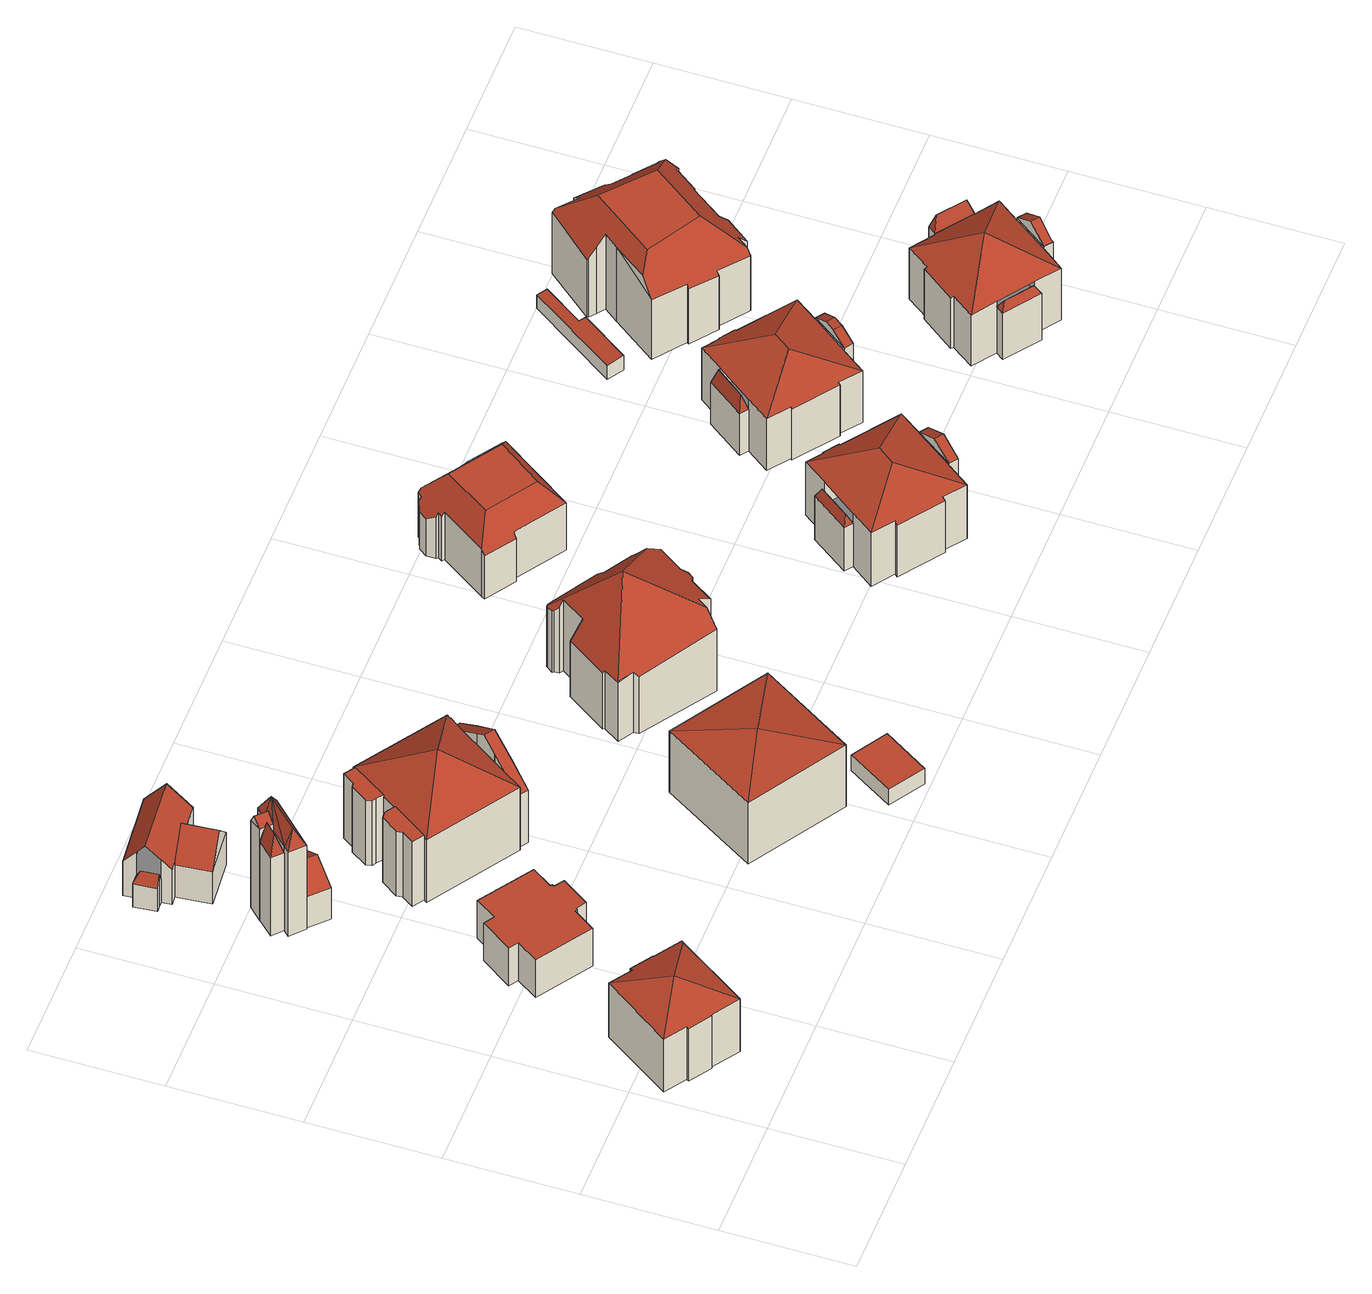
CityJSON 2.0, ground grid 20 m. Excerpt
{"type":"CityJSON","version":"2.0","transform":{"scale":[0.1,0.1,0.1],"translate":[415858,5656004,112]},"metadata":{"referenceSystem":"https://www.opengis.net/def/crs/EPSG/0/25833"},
"CityObjects":{
"building1":{"type":"Building","attributes":{"Dachtyp_tdc":"tdcTentRoof","Gemeindeschluessel":14612000,"Dachneigung":24.25,"QualitaetDacherkennung":80,"Geometrietyp2DReferenz":"3000","measuredHeight":13.79,"function":"31001_9998","roofType":"3500"},"geometry":[{"type":"Solid","lod":"2","boundaries":[[[[0,1,2,3]],[[1,4,5,2]],[[4,6,7,5]],[[6,8,9,7]],[[8,10,11,9]],[[10,12,13,11]],[[12,14,15,13]],[[14,16,17,15]],[[16,18,19,17]],[[18,20,21,19]],[[20,22,23,21]],[[22,24,25,23]],[[24,0,3,25]],[[10,8,6,4,1,0,24,26]],[[12,10,26]],[[22,20,18,16,14,12,26]],[[24,22,26]],[[3,2,5,7,9,11,13,15,17,19,21,23,25]]]],"semantics":{"surfaces":[{"type":"WallSurface"},{"type":"RoofSurface"},{"type":"GroundSurface"}],"values":[[0,0,0,0,0,0,0,0,0,0,0,0,0,1,1,1,1,2]]}}]},
"building2":{"type":"Building","attributes":{"Dachtyp_tdc":"tdcPolyFlatRoof","Gemeindeschluessel":14612000,"Dachneigung":0,"QualitaetDacherkennung":70,"Geometrietyp2DReferenz":"3000","measuredHeight":7.64,"function":"31001_9998","roofType":"1000"},"geometry":[{"type":"Solid","lod":"2","boundaries":[[[[27,28,29,30]],[[28,31,32,29]],[[31,33,34,32]],[[33,35,36,34]],[[35,37,38,36]],[[37,39,40,38]],[[39,41,42,40]],[[41,43,44,42]],[[43,45,46,44]],[[45,47,48,46]],[[47,49,50,48]],[[49,51,52,50]],[[51,53,54,52]],[[53,55,56,54]],[[55,57,58,56]],[[57,27,30,58]],[[57,55,53,51,49,47,45,43,41,39,37,35,33,31,28,27]],[[30,29,32,34,36,38,40,42,44,46,48,50,52,54,56,58]]]],"semantics":{"surfaces":[{"type":"WallSurface"},{"type":"RoofSurface"},{"type":"GroundSurface"}],"values":[[0,0,0,0,0,0,0,0,0,0,0,0,0,0,0,0,1,2]]}}]},
"building3":{"type":"Building","attributes":{"Dachtyp_tdc":"tdcFreeFormRoof","Gemeindeschluessel":14612000,"Dachneigung":73.4,"QualitaetDacherkennung":16,"Geometrietyp2DReferenz":"3000","measuredHeight":19.22,"function":"31001_9998","roofType":"5000"},"geometry":[{"type":"Solid","lod":"2","boundaries":[[[[59,60,61,62]],[[60,63,64,61]],[[63,65,66,64]],[[65,59,62,66]],[[67,68,65,63]],[[67,63,60]],[[68,67,60,59]],[[68,59,65]],[[62,61,64,66]]]],"semantics":{"surfaces":[{"type":"WallSurface"},{"type":"RoofSurface"},{"type":"GroundSurface"}],"values":[[0,0,0,0,1,0,1,1,2]]}}]},
"building4":{"type":"Building","attributes":{"Dachtyp_tdc":"tdcGableRoof","Gemeindeschluessel":14612000,"Dachneigung":61.26,"QualitaetDacherkennung":19,"Geometrietyp2DReferenz":"3000","measuredHeight":19.61,"function":"31001_9998","roofType":"3100"},"geometry":[{"type":"Solid","lod":"2","boundaries":[[[[69,70,71,72]],[[70,73,74,71]],[[73,75,76,74]],[[75,69,72,76]],[[73,70,77]],[[69,75,78]],[[70,69,78,77]],[[75,73,77,78]],[[72,71,74,76]]]],"semantics":{"surfaces":[{"type":"WallSurface"},{"type":"RoofSurface"},{"type":"GroundSurface"}],"values":[[0,0,0,0,0,0,1,1,2]]}}]},
"building5":{"type":"Building","attributes":{"Dachtyp_tdc":"tdcFreeFormRoof","Gemeindeschluessel":14612000,"Dachneigung":63.85,"QualitaetDacherkennung":7,"Geometrietyp2DReferenz":"3000","measuredHeight":19.94,"function":"31001_9998","roofType":"5000"},"geometry":[{"type":"Solid","lod":"2","boundaries":[[[[79,80,81,82]],[[80,83,66,81]],[[83,84,64,66]],[[84,85,86,64]],[[85,87,88,86]],[[87,89,90,88]],[[89,79,82,90]],[[91,89,87]],[[85,91,87]],[[84,91,85]],[[83,91,84]],[[83,92,91]],[[92,83,80]],[[92,80,79]],[[91,92,79,89]],[[82,81,66,64,86,88,90]]]],"semantics":{"surfaces":[{"type":"WallSurface"},{"type":"RoofSurface"},{"type":"GroundSurface"}],"values":[[0,0,0,0,0,0,0,1,1,1,1,1,1,1,1,2]]}}]},
"building6":{"type":"Building","attributes":{"Dachtyp_tdc":"tdcFreeFormRoof","Gemeindeschluessel":14612000,"Dachneigung":36.55,"QualitaetDacherkennung":3,"Geometrietyp2DReferenz":"3000","measuredHeight":9.17,"function":"31001_9998","roofType":"5000"},"geometry":[{"type":"Solid","lod":"2","boundaries":[[[[93,94,95,96]],[[94,97,98,95]],[[97,99,100,98]],[[99,101,102,100]],[[101,93,96,102]],[[101,103,104,93]],[[99,97,94,104,103]],[[94,93,104]],[[101,99,103]],[[96,95,98,100,102]]]],"semantics":{"surfaces":[{"type":"WallSurface"},{"type":"RoofSurface"},{"type":"GroundSurface"}],"values":[[0,0,0,0,0,1,1,0,0,2]]}}]},
"building7":{"type":"Building","attributes":{"Gemeindeschluessel":14612000,"Geometrietyp2DReferenz":"3000","function":"31001_9998","roofType":"9999"},"children":["building7-1","building7-2","building7-3"]},
"building7-1":{"type":"BuildingPart","attributes":{"Dachtyp_tdc":"tdcGableRoof","Dachneigung":48.93,"QualitaetDacherkennung":73,"Geometrietyp2DReferenz":"3000","measuredHeight":10.89,"roofType":"3100"},"parents":["building7"],"geometry":[{"type":"MultiSurface","lod":"2","boundaries":[[[105,106,107,108]],[[106,109,110,107]],[[109,111,112,110]],[[113,114,115,116,106]],[[109,116,115,117,111]],[[105,113,106]],[[106,116,109]],[[107,110,112,108]]],"semantics":{"surfaces":[{"type":"WallSurface"},{"type":"RoofSurface"},{"type":"GroundSurface"}],"values":[0,0,0,1,1,0,0,2]}}]},
"building7-2":{"type":"BuildingPart","attributes":{"Dachtyp_tdc":"tdcFreeFormRoof","Dachneigung":66.71,"QualitaetDacherkennung":18,"Geometrietyp2DReferenz":"3000","measuredHeight":6.61,"roofType":"5000"},"parents":["building7"],"geometry":[{"type":"MultiSurface","lod":"2","boundaries":[[[118,119,120,121]],[[119,122,123,120]],[[122,124,125,123]],[[124,126,127,125]],[[124,122,119,128]],[[119,118,129,126,128]],[[126,124,128]],[[121,120,123,125,127,130]]],"semantics":{"surfaces":[{"type":"WallSurface"},{"type":"RoofSurface"},{"type":"GroundSurface"}],"values":[0,0,0,0,1,1,1,2]}}]},
"building7-3":{"type":"BuildingPart","attributes":{"Dachtyp_tdc":"tdcGableRoof","Dachneigung":45.71,"QualitaetDacherkennung":52,"Geometrietyp2DReferenz":"3000","measuredHeight":10.87,"roofType":"3100"},"parents":["building7"],"geometry":[{"type":"MultiSurface","lod":"2","boundaries":[[[131,112,111]],[[131,132,133,112]],[[132,134,121,133]],[[134,118,121]],[[135,127,126]],[[135,136,137,127]],[[136,138,139,137]],[[138,140,141,139]],[[140,142,143,141]],[[142,144,108,143]],[[144,113,105,108]],[[140,138,136,135,145]],[[145,134,132,131,117,114,144,142,140]],[[112,133,121,130,127,137,139,141,143,108]]],"semantics":{"surfaces":[{"type":"WallSurface"},{"type":"RoofSurface"},{"type":"GroundSurface"}],"values":[0,0,0,0,0,0,0,0,0,0,0,1,1,2]}}]},
"building8":{"type":"Building","attributes":{"Gemeindeschluessel":14612000,"Geometrietyp2DReferenz":"3000","function":"31001_9998","roofType":"9999"},"children":["building8-1","building8-2","building8-3","building8-4"]},
"building8-1":{"type":"BuildingPart","attributes":{"Dachtyp_tdc":"tdcPolyFlatRoof","Dachneigung":0,"QualitaetDacherkennung":38,"Geometrietyp2DReferenz":"3000","measuredHeight":13.13,"roofType":"1000"},"parents":["building8"],"geometry":[{"type":"MultiSurface","lod":"2","boundaries":[[[146,147,148,149,150]],[[147,151,152,148]],[[151,153,154,152]],[[153,155,156,154]],[[155,157,158,156]],[[157,159,160,158]],[[159,161,162,163,160]],[[161,159,157,155,153,151,147,146]],[[149,148,152,154,156,158,160,163]]],"semantics":{"surfaces":[{"type":"WallSurface"},{"type":"RoofSurface"},{"type":"GroundSurface"}],"values":[0,0,0,0,0,0,0,1,2]}}]},
"building8-2":{"type":"BuildingPart","attributes":{"Dachtyp_tdc":"tdcTentRoof","Dachneigung":35.95,"QualitaetDacherkennung":52,"Geometrietyp2DReferenz":"3000","measuredHeight":18.56,"roofType":"3500"},"parents":["building8"],"geometry":[{"type":"MultiSurface","lod":"2","boundaries":[[[162,164,165,163]],[[166,167,168,169]],[[167,170,171,168]],[[170,172,173,171]],[[172,174,175,176,173]],[[177,178,179,180,181]],[[178,182,183,179]],[[182,150,149,183]],[[170,167,184]],[[178,177,185,186,187,174,172,170,184]],[[182,178,184]],[[167,166,164,162,150,182,184]],[[163,165,169,168,171,173,176,188,180,179,183,149]]],"semantics":{"surfaces":[{"type":"WallSurface"},{"type":"RoofSurface"},{"type":"GroundSurface"}],"values":[0,0,0,0,0,0,0,0,1,1,1,1,2]}}]},
"building8-3":{"type":"BuildingPart","attributes":{"Dachtyp_tdc":"tdcGableRoof","Dachneigung":35.24,"QualitaetDacherkennung":44,"Geometrietyp2DReferenz":"3000","measuredHeight":16.15,"roofType":"3100"},"parents":["building8"],"geometry":[{"type":"MultiSurface","lod":"2","boundaries":[[[175,189,190,176]],[[189,191,192,190]],[[191,193,194,192]],[[193,195,196,194]],[[195,197,198,196]],[[197,199,200,198]],[[199,181,180,200]],[[195,193,191,189,175,187,201]],[[201,185,181,199,197,195]],[[180,188,176,190,192,194,196,198,200]]],"semantics":{"surfaces":[{"type":"WallSurface"},{"type":"RoofSurface"},{"type":"GroundSurface"}],"values":[0,0,0,0,0,0,0,1,1,2]}}]},
"building8-4":{"type":"BuildingPart","attributes":{"Dachtyp_tdc":"tdcPolyFlatRoof","Dachneigung":0,"QualitaetDacherkennung":34,"Geometrietyp2DReferenz":"3000","measuredHeight":13.15,"roofType":"1000"},"parents":["building8"],"geometry":[{"type":"MultiSurface","lod":"2","boundaries":[[[202,203,204,165]],[[203,205,206,204]],[[205,207,208,206]],[[207,209,210,208]],[[209,211,212,210]],[[211,213,214,212]],[[213,215,166,169,214]],[[202,165,164]],[[215,213,211,209,207,205,203,202]],[[204,206,208,210,212,214,169,165]]],"semantics":{"surfaces":[{"type":"WallSurface"},{"type":"RoofSurface"},{"type":"GroundSurface"}],"values":[0,0,0,0,0,0,0,0,1,2]}}]},
"building9":{"type":"Building","attributes":{"Dachtyp_tdc":"tdcTentRoof","Gemeindeschluessel":14612000,"Dachneigung":12.66,"QualitaetDacherkennung":60,"Geometrietyp2DReferenz":"3000","measuredHeight":14.26,"function":"31001_9998","roofType":"3500"},"geometry":[{"type":"Solid","lod":"2","boundaries":[[[[216,217,218,219]],[[217,220,221,218]],[[220,222,223,221]],[[222,216,219,223]],[[217,216,224]],[[220,217,224]],[[222,220,224]],[[216,222,224]],[[219,218,221,223]]]],"semantics":{"surfaces":[{"type":"WallSurface"},{"type":"RoofSurface"},{"type":"GroundSurface"}],"values":[[0,0,0,0,1,1,1,1,2]]}}]},
"building10":{"type":"Building","attributes":{"Dachtyp_tdc":"tdcPolyFlatRoof","Gemeindeschluessel":14612000,"Dachneigung":0,"QualitaetDacherkennung":72,"Geometrietyp2DReferenz":"3000","measuredHeight":3.04,"function":"31001_9998","roofType":"1000"},"geometry":[{"type":"Solid","lod":"2","boundaries":[[[[225,226,227,228]],[[226,229,230,227]],[[229,231,232,230]],[[231,225,228,232]],[[231,229,226,225]],[[228,227,230,232]]]],"semantics":{"surfaces":[{"type":"WallSurface"},{"type":"RoofSurface"},{"type":"GroundSurface"}],"values":[[0,0,0,0,1,2]]}}]},
"building11":{"type":"Building","attributes":{"Dachtyp_tdc":"tdcFreeFormRoof","Gemeindeschluessel":14612000,"Dachneigung":48.57,"QualitaetDacherkennung":20,"Geometrietyp2DReferenz":"3000","measuredHeight":22.17,"function":"31001_9998","roofType":"5000"},"geometry":[{"type":"Solid","lod":"2","boundaries":[[[[233,234,235,236]],[[234,237,238,235]],[[237,239,240,238]],[[239,241,242,240]],[[241,243,244,242]],[[243,245,246,244]],[[245,247,248,246]],[[247,249,250,248]],[[249,251,252,250]],[[251,253,254,252]],[[253,255,256,254]],[[255,257,258,256]],[[257,259,260,258]],[[259,261,262,260]],[[261,263,264,262]],[[263,265,266,264]],[[265,267,268,266]],[[267,269,270,268]],[[269,271,272,270]],[[271,273,274,272]],[[273,275,276,274]],[[275,277,278,276]],[[277,279,280,278]],[[279,281,282,280]],[[283,237,234,233,284,285,281,279,277,275,273,271,286]],[[283,287,249,247,245,243,241,239,237]],[[253,251,287,283,288,263,261,259,257,255]],[[265,288,283,286,269,267]],[[265,263,288]],[[271,269,286]],[[251,249,287]],[[282,289,290,236,235,238,240,242,244,246,248,250,252,254,256,258,260,262,264,266,268,270,272,274,276,278,280]],[[281,285,289,282]],[[285,284,290,289]],[[284,233,236,290]]]],"semantics":{"surfaces":[{"type":"WallSurface"},{"type":"RoofSurface"},{"type":"GroundSurface"}],"values":[[0,0,0,0,0,0,0,0,0,0,0,0,0,0,0,0,0,0,0,0,0,0,0,0,1,1,1,1,0,0,0,2,0,0,0]]}}]},
"building12":{"type":"Building","attributes":{"Dachtyp_tdc":"tdcCutTentRoof","Gemeindeschluessel":14612000,"Dachneigung":0.275,"QualitaetDacherkennung":70,"Geometrietyp2DReferenz":"3000","measuredHeight":13.13,"function":"31001_9998","roofType":"9999"},"geometry":[{"type":"Solid","lod":"2","boundaries":[[[[291,292,293,294]],[[292,295,296,293]],[[295,297,298,296]],[[297,299,300,298]],[[299,301,302,300]],[[303,304,305,306,307,308,309,310,311,312]],[[313,303,312,314]],[[295,292,291,315,313,314,316]],[[310,317,318,319,320,321,322,301,299,297,295,316,311]],[[316,314,312,311]],[[302,323,324,325,326,327,328,329,330,331,332,333,334,335,336,337,338,294,293,296,298,300]],[[301,322,323,302]],[[322,321,324,323]],[[321,320,325,324]],[[320,319,326,325]],[[319,318,327,326]],[[318,317,328,327]],[[317,310,329,328]],[[310,309,330,329]],[[309,308,331,330]],[[308,307,332,331]],[[307,306,333,332]],[[306,305,334,333]],[[305,304,335,334]],[[304,303,336,335]],[[303,313,337,336]],[[313,315,338,337]],[[315,291,294,338]]]],"semantics":{"surfaces":[{"type":"WallSurface"},{"type":"RoofSurface"},{"type":"GroundSurface"}],"values":[[0,0,0,0,0,1,1,1,1,1,2,0,0,0,0,0,0,0,0,0,0,0,0,0,0,0,0,0]]}}]},
"building13":{"type":"Building","attributes":{"Gemeindeschluessel":14612000,"Geometrietyp2DReferenz":"3000","function":"31001_9998","roofType":"9999"},"children":["building13-1","building13-2","building13-3"]},
"building13-1":{"type":"BuildingPart","attributes":{"Dachtyp_tdc":"tdcGableRoof","Dachneigung":25.41,"QualitaetDacherkennung":57,"Geometrietyp2DReferenz":"3000","measuredHeight":12.93,"roofType":"3100"},"parents":["building13"],"geometry":[{"type":"MultiSurface","lod":"2","boundaries":[[[339,340,341,342,343]],[[340,344,345,341]],[[344,346,347,348,345]],[[344,340,349]],[[339,346,350]],[[340,339,350,349]],[[346,344,349,350]],[[342,341,345,348]]],"semantics":{"surfaces":[{"type":"WallSurface"},{"type":"RoofSurface"},{"type":"GroundSurface"}],"values":[0,0,0,0,0,1,1,2]}}]},
"building13-2":{"type":"BuildingPart","attributes":{"Dachtyp_tdc":"tdcFreeFormRoof","Dachneigung":24.99,"QualitaetDacherkennung":48,"Geometrietyp2DReferenz":"3000","measuredHeight":14.52,"roofType":"5000"},"parents":["building13"],"geometry":[{"type":"MultiSurface","lod":"2","boundaries":[[[351,352,353,354,355]],[[352,356,357,353]],[[356,358,359,357]],[[358,360,361,359]],[[360,362,363,361]],[[362,364,365,363]],[[364,366,367,365]],[[366,343,342,367]],[[347,368,369,348]],[[368,370,371,369]],[[370,372,373,371]],[[372,374,375,373]],[[374,376,377,375]],[[376,378,379,377]],[[378,380,381,379]],[[380,382,381]],[[378,376,374,372,370,368,383]],[[368,347,343,366,364,384,383]],[[364,362,360,358,356,352,384]],[[352,351,380,378,383,384]],[[354,353,357,359,361,363,365,367,342,348,369,371,373,375,377,379,381]]],"semantics":{"surfaces":[{"type":"WallSurface"},{"type":"RoofSurface"},{"type":"GroundSurface"}],"values":[0,0,0,0,0,0,0,0,0,0,0,0,0,0,0,0,1,1,1,1,2]}}]},
"building13-3":{"type":"BuildingPart","attributes":{"Dachtyp_tdc":"tdcFreeFormRoof","Dachneigung":66.11,"QualitaetDacherkennung":20,"Geometrietyp2DReferenz":"3000","measuredHeight":10.53,"roofType":"5000"},"parents":["building13"],"geometry":[{"type":"MultiSurface","lod":"2","boundaries":[[[382,385,386,381]],[[385,387,388,386]],[[387,355,354,388]],[[389,355,387]],[[390,389,387,385]],[[390,385,382]],[[389,390,382,355]],[[386,388,354,381]]],"semantics":{"surfaces":[{"type":"WallSurface"},{"type":"RoofSurface"},{"type":"GroundSurface"}],"values":[0,0,0,1,1,1,1,2]}}]},
"building14":{"type":"Building","attributes":{"Gemeindeschluessel":14612000,"Geometrietyp2DReferenz":"3000","function":"31001_9998","roofType":"9999"},"children":["building14-1","building14-2","building14-3"]},
"building14-1":{"type":"BuildingPart","attributes":{"Dachtyp_tdc":"tdcCutGableRoof","Dachneigung":21.86,"QualitaetDacherkennung":66,"Geometrietyp2DReferenz":"3000","measuredHeight":12.23,"roofType":"9999"},"parents":["building14"],"geometry":[{"type":"MultiSurface","lod":"2","boundaries":[[[391,392,393,394,395]],[[392,396,397,393]],[[396,398,399,400,397]],[[392,391,401,402]],[[396,392,402,403]],[[398,396,403,404]],[[391,398,404,401]],[[403,402,401,404]],[[394,393,397,400]]],"semantics":{"surfaces":[{"type":"WallSurface"},{"type":"RoofSurface"},{"type":"GroundSurface"}],"values":[0,0,0,1,0,1,0,1,2]}}]},
"building14-2":{"type":"BuildingPart","attributes":{"Dachtyp_tdc":"tdcFreeFormRoof","Dachneigung":24.66,"QualitaetDacherkennung":50,"Geometrietyp2DReferenz":"3000","measuredHeight":14.12,"roofType":"5000"},"parents":["building14"],"geometry":[{"type":"MultiSurface","lod":"2","boundaries":[[[405,406,407,408]],[[406,409,410,407]],[[409,395,394,410]],[[399,411,412,400]],[[411,413,414,412]],[[413,415,416,414]],[[415,417,418,416]],[[417,419,420,418]],[[419,421,422,420]],[[421,423,424,422]],[[423,425,424]],[[426,427,428]],[[426,429,430,427]],[[429,431,432,430]],[[431,433,434,432]],[[433,405,408,434]],[[429,426,423,421,435,436]],[[421,419,417,415,413,411,435]],[[411,399,395,409,436,435]],[[409,406,405,433,431,429,436]],[[408,407,410,394,400,412,414,416,418,420,422,424,427,430,432,434]]],"semantics":{"surfaces":[{"type":"WallSurface"},{"type":"RoofSurface"},{"type":"GroundSurface"}],"values":[0,0,0,0,0,0,0,0,0,0,0,0,0,0,0,0,1,1,1,1,2]}}]},
"building14-3":{"type":"BuildingPart","attributes":{"Dachtyp_tdc":"tdcFreeFormRoof","Dachneigung":74.97,"QualitaetDacherkennung":22,"Geometrietyp2DReferenz":"3000","measuredHeight":11.16,"roofType":"5000"},"parents":["building14"],"geometry":[{"type":"MultiSurface","lod":"2","boundaries":[[[425,437,438,424]],[[437,439,440,438]],[[439,428,427,440]],[[441,428,439]],[[442,437,425]],[[441,442,425,428]],[[424,438,440,427]],[[442,441,439,437]]],"semantics":{"surfaces":[{"type":"WallSurface"},{"type":"RoofSurface"},{"type":"GroundSurface"}],"values":[0,0,0,1,1,1,2,1]}}]},
"building15":{"type":"Building","attributes":{"Dachtyp_tdc":"tdcPolyFlatRoof","Gemeindeschluessel":14612000,"Dachneigung":4.07,"QualitaetDacherkennung":71,"Geometrietyp2DReferenz":"3000","measuredHeight":2.88,"function":"31001_9998","roofType":"2100"},"geometry":[{"type":"Solid","lod":"2","boundaries":[[[[443,444,445,446]],[[444,447,448,445]],[[447,449,450,448]],[[449,451,452,450]],[[451,453,454,452]],[[453,443,446,454]],[[453,451,449,447,444,443]],[[446,445,448,450,452,454]]]],"semantics":{"surfaces":[{"type":"WallSurface"},{"type":"RoofSurface"},{"type":"GroundSurface"}],"values":[[0,0,0,0,0,0,1,2]]}}]},
"building16":{"type":"Building","attributes":{"Gemeindeschluessel":14612000,"Geometrietyp2DReferenz":"3000","function":"31001_9998","roofType":"9999"},"children":["building16-1","building16-2","building16-3","building16-4"]},
"building16-1":{"type":"BuildingPart","attributes":{"Dachtyp_tdc":"tdcFreeFormRoof","Dachneigung":73.81,"QualitaetDacherkennung":10,"Geometrietyp2DReferenz":"3000","measuredHeight":13.15,"roofType":"5000"},"parents":["building16"],"geometry":[{"type":"MultiSurface","lod":"2","boundaries":[[[455,456,457,458]],[[456,459,460,457]],[[459,461,462,460]],[[461,463,464,465,462]],[[466,455,458,467,468]],[[469,463,461,459]],[[459,456,455,470,469]],[[470,455,466]],[[469,470,466,463]],[[458,457,460,462,465,467]]],"semantics":{"surfaces":[{"type":"WallSurface"},{"type":"RoofSurface"},{"type":"GroundSurface"}],"values":[0,0,0,0,0,1,1,1,1,2]}}]},
"building16-2":{"type":"BuildingPart","attributes":{"Dachtyp_tdc":"tdcTentRoof","Dachneigung":35.22,"QualitaetDacherkennung":62,"Geometrietyp2DReferenz":"3000","measuredHeight":15.55,"roofType":"3500"},"parents":["building16"],"geometry":[{"type":"MultiSurface","lod":"2","boundaries":[[[471,472,473]],[[471,474,475,472]],[[474,476,477,475]],[[476,478,479,477]],[[478,480,481,479]],[[480,482,483,481]],[[482,484,485,483]],[[484,486,487,485]],[[486,468,467,487]],[[464,488,462,465]],[[488,489,490,462]],[[489,491,492,490]],[[493,494,495,496]],[[494,497,498,495]],[[497,499,498]],[[484,482,480,478,476,474,500]],[[489,488,464,468,486,484,500]],[[494,493,501,491,489,500]],[[474,471,497,494,500]],[[472,475,477,479,481,483,485,487,467,465,462,490,492,502,496,495,498]]],"semantics":{"surfaces":[{"type":"WallSurface"},{"type":"RoofSurface"},{"type":"GroundSurface"}],"values":[0,0,0,0,0,0,0,0,0,0,0,0,0,0,0,1,1,1,1,2]}}]},
"building16-3":{"type":"BuildingPart","attributes":{"Dachtyp_tdc":"tdcFreeFormRoof","Dachneigung":62.45,"QualitaetDacherkennung":19,"Geometrietyp2DReferenz":"3000","measuredHeight":10.81,"roofType":"5000"},"parents":["building16"],"geometry":[{"type":"MultiSurface","lod":"2","boundaries":[[[503,473,472,504]],[[499,505,506,498]],[[505,507,508,506]],[[507,503,504,508]],[[499,473,509,510]],[[473,503,509]],[[503,507,510,509]],[[507,505,499,510]],[[504,472,498,506,508]]],"semantics":{"surfaces":[{"type":"WallSurface"},{"type":"RoofSurface"},{"type":"GroundSurface"}],"values":[0,0,0,0,1,1,1,1,2]}}]},
"building16-4":{"type":"BuildingPart","attributes":{"Dachtyp_tdc":"tdcGableRoof","Dachneigung":34.89,"QualitaetDacherkennung":71,"Geometrietyp2DReferenz":"3000","measuredHeight":13.29,"roofType":"3100"},"parents":["building16"],"geometry":[{"type":"MultiSurface","lod":"2","boundaries":[[[511,512,513,514]],[[512,515,516,513]],[[515,517,518,516]],[[517,519,493,496,518]],[[520,511,514,492,491]],[[521,522,523,524,511]],[[525,526,527,523,522,528]],[[519,525,528,529]],[[529,528,522,521,520]],[[515,527,526,517]],[[512,524,523,527,515]],[[517,526,525,519]],[[511,524,512]],[[520,521,511]],[[514,513,516,518,496,502,492]]],"semantics":{"surfaces":[{"type":"WallSurface"},{"type":"RoofSurface"},{"type":"GroundSurface"}],"values":[0,0,0,0,0,1,1,0,0,0,0,0,0,0,2]}}]},
"building17":{"type":"Building","attributes":{"Dachtyp_tdc":"tdcFreeFormRoof","Gemeindeschluessel":14612000,"Dachneigung":48.76,"QualitaetDacherkennung":43,"Geometrietyp2DReferenz":"3000","measuredHeight":17.76,"function":"31001_9998","roofType":"5000"},"geometry":[{"type":"Solid","lod":"2","boundaries":[[[[530,531,532,533]],[[531,534,535,532]],[[534,536,537,535]],[[536,538,539,537]],[[538,540,541,539]],[[540,542,543,541]],[[542,544,545,543]],[[544,546,547,545]],[[546,548,549,547]],[[548,550,551,549]],[[550,552,553,551]],[[552,554,555,553]],[[554,556,557,555]],[[556,558,559,557]],[[558,560,561,559]],[[560,562,563,561]],[[562,564,565,563]],[[564,566,567,565]],[[566,568,569,567]],[[568,570,571,569]],[[570,572,573,571]],[[572,574,575,573]],[[574,576,577,575]],[[576,578,579,577]],[[578,580,581,579]],[[580,582,583,581]],[[582,584,585,583]],[[584,586,587,585]],[[586,530,533,587]],[[588,589,570,568,566,564,562,560,590,591]],[[592,586,584,582,580,578,576,574,572,589,588,593]],[[540,538,536,534,531,530,592,593,594,595,546,544,542]],[[552,550,548,595,594,591,590,558,556,554]],[[594,593,588,591]],[[548,546,595]],[[572,570,589]],[[530,586,592]],[[560,558,590]],[[533,532,535,537,539,541,543,545,547,549,551,553,555,557,559,561,563,565,567,569,571,573,575,577,579,581,583,585,587]]]],"semantics":{"surfaces":[{"type":"WallSurface"},{"type":"RoofSurface"},{"type":"GroundSurface"}],"values":[[0,0,0,0,0,0,0,0,0,0,0,0,0,0,0,0,0,0,0,0,0,0,0,0,0,0,0,0,0,1,1,1,1,1,0,0,0,0,2]]}}]}
},
"vertices":[
[109,233,129],[113,238,126],[113,238,20],[109,233,20],[145,216,126],[145,216,20],[145,215,126],[145,215,20],[184,189,126],[184,189,20],[180,185,128],[180,185,20],[109,78,127],[109,78,20],[68,106,126],[68,106,20],[67,104,126],[67,104,20],[35,126,125],[35,126,20],[36,129,127],[36,129,20],[4,151,127],[4,151,20],[75,256,129],[75,256,20],[92,167,158],
[191,320,96],[110,374,96],[110,374,20],[191,320,20],[132,407,96],[132,407,20],[118,416,96],[118,416,20],[151,464,96],[151,464,20],[166,454,96],[166,454,20],[187,486,96],[187,486,20],[267,432,96],[267,432,20],[246,401,96],[246,401,20],[249,399,96],[249,399,20],[247,396,96],[247,396,20],[261,386,96],[261,386,20],[233,344,96],[233,344,20],[218,353,96],[218,353,20],[216,351,96],[216,351,20],[213,353,96],[213,353,20],
[109,757,164],[132,781,164],[132,781,6],[109,757,6],[147,767,164],[147,767,6],[124,743,164],[124,743,6],[140,774,198],[123,757,198],
[151,801,180],[166,787,180],[166,787,5],[151,801,5],[147,767,189],[147,767,5],[132,781,189],[132,781,5],[158,778,201],[143,793,201],
[137,715,176],[116,734,176],[116,734,6],[137,715,6],[124,743,176],[147,767,176],[166,787,176],[166,787,6],[180,801,176],[180,801,6],[201,781,176],[201,781,6],[180,781,206],[136,735,205],
[137,715,71],[201,781,61],[201,781,8],[137,715,8],[208,788,54],[208,788,8],[235,762,54],[235,762,8],[164,689,71],[164,689,8],[192,719,99],[166,744,99],
[207,912,72],[212,858,72],[212,858,7],[207,912,7],[137,851,72],[137,851,7],[132,904,72],[132,904,7],[207,912,73],[203,911,77],[170,908,116],[175,854,116],[136,905,77],
[116,918,53],[108,918,73],[108,918,7],[116,918,7],[99,917,53],[99,917,7],[96,952,53],[96,952,7],[113,953,53],[113,953,7],[105,944,73],[114,940,53],[114,940,7],
[132,904,77],[118,903,77],[118,903,7],[116,918,94],[113,953,99],[111,972,76],[111,972,7],[229,983,76],[229,983,7],[232,951,116],[232,951,7],[236,914,77],[236,914,7],[207,912,77],[114,940,116],
[236,580,143],[219,591,143],[219,591,12],[236,580,12],[236,580,139],[231,609,143],[231,609,12],[230,618,143],[230,618,12],[248,644,143],[248,644,12],[257,645,143],[257,645,12],[263,642,143],[263,642,12],[273,635,143],[273,635,139],[273,635,12],
[288,657,139],[288,657,12],[323,710,139],[326,714,139],[326,714,12],[323,710,12],[459,625,139],[459,625,12],[455,620,139],[455,620,12],[455,619,139],[455,619,118],[455,619,12],[369,491,139],[366,487,139],[366,487,12],[369,491,12],[369,491,118],[233,575,139],[233,575,12],[345,599,197],[385,515,139],[412,555,139],[438,595,139],[412,555,12],
[469,610,118],[469,610,12],[449,579,145],[449,579,12],[427,546,172],[427,546,12],[426,545,173],[426,545,12],[405,513,146],[405,513,12],[383,481,118],[383,481,12],[412,555,173],
[288,657,143],[278,664,143],[278,664,12],[272,668,143],[272,668,12],[270,676,143],[270,676,12],[287,702,143],[287,702,12],[295,703,143],[295,703,12],[307,721,143],[307,721,12],[323,710,143],
[531,329,140],[677,238,140],[677,238,17],[531,329,17],[586,93,141],[586,93,17],[441,183,141],[441,183,17],[559,211,160],
[665,7,43],[612,40,43],[612,40,12],[665,7,12],[655,110,43],[655,110,12],[709,77,43],[709,77,12],
[683,552,143],[689,561,142],[689,561,20],[683,552,20],[690,563,143],[690,563,20],[702,565,134],[702,565,20],[706,562,135],[706,562,20],[772,518,140],[772,518,20],[762,504,159],[762,504,20],[801,478,162],[801,478,20],[796,472,171],[796,472,20],[832,448,153],[832,448,20],[807,411,153],[807,411,20],[809,400,147],[809,400,20],[803,391,147],[803,391,20],[791,388,153],[791,388,20],[768,353,153],[768,353,20],[749,365,170],[749,365,20],[725,329,145],[725,329,20],[616,403,135],[616,403,20],[615,411,142],[615,411,20],[593,425,138],[593,425,20],[609,450,137],[609,450,20],[607,452,133],[607,452,20],[649,514,133],[649,514,20],[666,502,164],[666,502,20],[691,539,163],[691,539,20],[700,456,242],[684,550,145],[685,542,153],[594,425,140],[811,461,172],[737,348,170],[685,542,20],[684,550,20],
[823,654,108],[779,684,108],[779,684,21],[823,654,21],[782,689,116],[782,689,21],[829,759,117],[829,759,21],[825,762,111],[825,762,21],[830,769,111],[830,769,21],[979,724,118],[981,728,112],[945,753,112],[932,762,112],[928,764,112],[926,760,118],[913,768,118],[860,804,118],[867,767,153],[942,716,153],[901,609,116],[895,648,152],[827,659,116],[821,697,152],[856,807,112],[851,800,111],[848,803,106],[836,798,96],[827,785,96],[827,771,105],[827,771,21],[827,785,21],[836,798,21],[848,803,21],[851,800,21],[856,807,21],[860,804,21],[913,768,21],[926,760,21],[928,764,21],[932,762,21],[945,753,21],[981,728,21],[979,724,21],[901,609,21],[827,659,21],
[1173,194,130],[1185,185,130],[1185,185,19],[1173,194,19],[1173,194,127],[1143,127,131],[1143,127,19],[1131,136,131],[1131,136,127],[1131,136,19],[1165,156,148],[1152,165,148],
[1046,287,127],[1072,323,127],[1072,323,19],[1046,287,19],[1046,287,107],[1096,305,127],[1096,305,19],[1098,307,125],[1098,307,19],[1120,291,125],[1120,291,19],[1118,288,127],[1118,288,19],[1199,229,127],[1199,229,19],[1173,193,127],[1173,193,19],[1105,101,127],[1105,101,19],[1073,125,127],[1073,125,19],[1070,120,124],[1070,120,19],[1006,167,124],[1006,167,19],[1010,171,127],[1010,171,19],[978,195,127],[978,195,19],[1004,230,127],[1004,230,19],[1004,230,107],[1079,199,164],[1098,225,164],
[992,239,107],[992,239,19],[1034,296,107],[1034,296,19],[1035,286,124],[1002,241,124],
[1323,397,132],[1335,388,132],[1335,388,23],[1323,397,23],[1323,397,128],[1293,332,134],[1293,332,23],[1281,340,134],[1281,340,128],[1281,340,23],[1308,376,146],[1320,368,146],[1310,354,145],[1298,363,145],
[1270,495,126],[1269,492,128],[1269,492,23],[1270,495,23],[1349,433,128],[1349,433,23],[1255,305,128],[1255,305,23],[1224,329,128],[1224,329,23],[1222,326,126],[1222,326,23],[1158,373,126],[1158,373,23],[1160,375,128],[1160,375,23],[1128,399,128],[1128,399,23],[1154,434,128],[1154,434,23],[1154,434,107],[1196,491,128],[1196,491,23],[1196,491,107],[1222,526,128],[1222,526,23],[1246,509,128],[1246,509,23],[1248,511,126],[1248,511,23],[1229,403,164],[1248,429,164],
[1142,443,107],[1142,443,23],[1184,500,107],[1184,500,23],[1186,489,135],[1152,445,135],
[1290,718,50],[1240,645,50],[1240,645,21],[1290,718,21],[1216,661,48],[1216,661,21],[1308,795,48],[1308,795,21],[1322,785,49],[1322,785,21],[1281,725,49],[1281,725,21],
[1537,309,126],[1587,272,126],[1587,272,20],[1537,309,20],[1589,271,126],[1589,271,20],[1581,259,126],[1581,259,20],[1581,258,126],[1581,258,125],[1581,258,20],[1528,297,126],[1528,297,20],[1528,297,124],[1579,269,152],[1539,299,152],
[1440,176,124],[1440,176,20],[1440,176,114],[1405,201,123],[1405,201,20],[1430,235,123],[1430,235,20],[1427,238,121],[1427,238,20],[1466,290,121],[1466,290,20],[1469,287,123],[1469,287,20],[1494,322,123],[1494,322,20],[1527,297,124],[1527,297,20],[1581,259,124],[1615,234,125],[1615,234,20],[1589,199,125],[1589,199,20],[1552,147,125],[1526,113,125],[1526,113,20],[1552,147,20],[1491,139,125],[1491,139,20],[1491,139,114],[1510,218,176],[1551,147,125],[1551,147,20],
[1431,164,114],[1431,164,20],[1486,131,113],[1486,131,20],[1483,126,114],[1483,126,20],[1441,166,128],[1481,137,128],
[1602,190,130],[1599,187,130],[1599,187,20],[1602,190,20],[1565,142,130],[1565,142,20],[1563,138,130],[1563,138,20],[1552,147,130],[1589,199,130],[1589,199,131],[1570,173,153],[1582,164,153],[1599,187,134],[1552,147,131],[1563,138,131],[1565,142,133],[1551,147,131],[1551,147,130],
[1518,664,134],[1507,663,143],[1507,663,23],[1518,664,23],[1507,661,142],[1507,661,23],[1483,628,142],[1483,628,23],[1481,630,144],[1481,630,23],[1445,580,144],[1445,580,23],[1457,571,127],[1457,571,23],[1429,533,127],[1429,533,23],[1417,542,144],[1417,542,23],[1399,518,134],[1399,518,23],[1355,551,137],[1355,551,23],[1352,547,131],[1352,547,23],[1313,577,134],[1313,577,23],[1315,580,140],[1315,580,23],[1269,615,144],[1269,615,23],[1319,683,174],[1319,683,23],[1336,705,174],[1336,705,23],[1324,714,157],[1324,714,23],[1314,722,142],[1314,722,23],[1313,724,140],[1313,724,23],[1373,796,147],[1373,796,23],[1407,768,152],[1407,768,23],[1417,780,137],[1417,780,23],[1454,748,137],[1454,748,23],[1445,736,152],[1445,736,23],[1472,714,152],[1472,714,23],[1474,716,149],[1474,716,23],[1505,690,149],[1505,690,23],[1516,691,141],[1516,691,23],[1381,733,196],[1377,793,152],[1283,633,174],[1309,636,196],[1516,682,148],[1450,670,200],[1389,587,200],[1404,525,144]
]}
